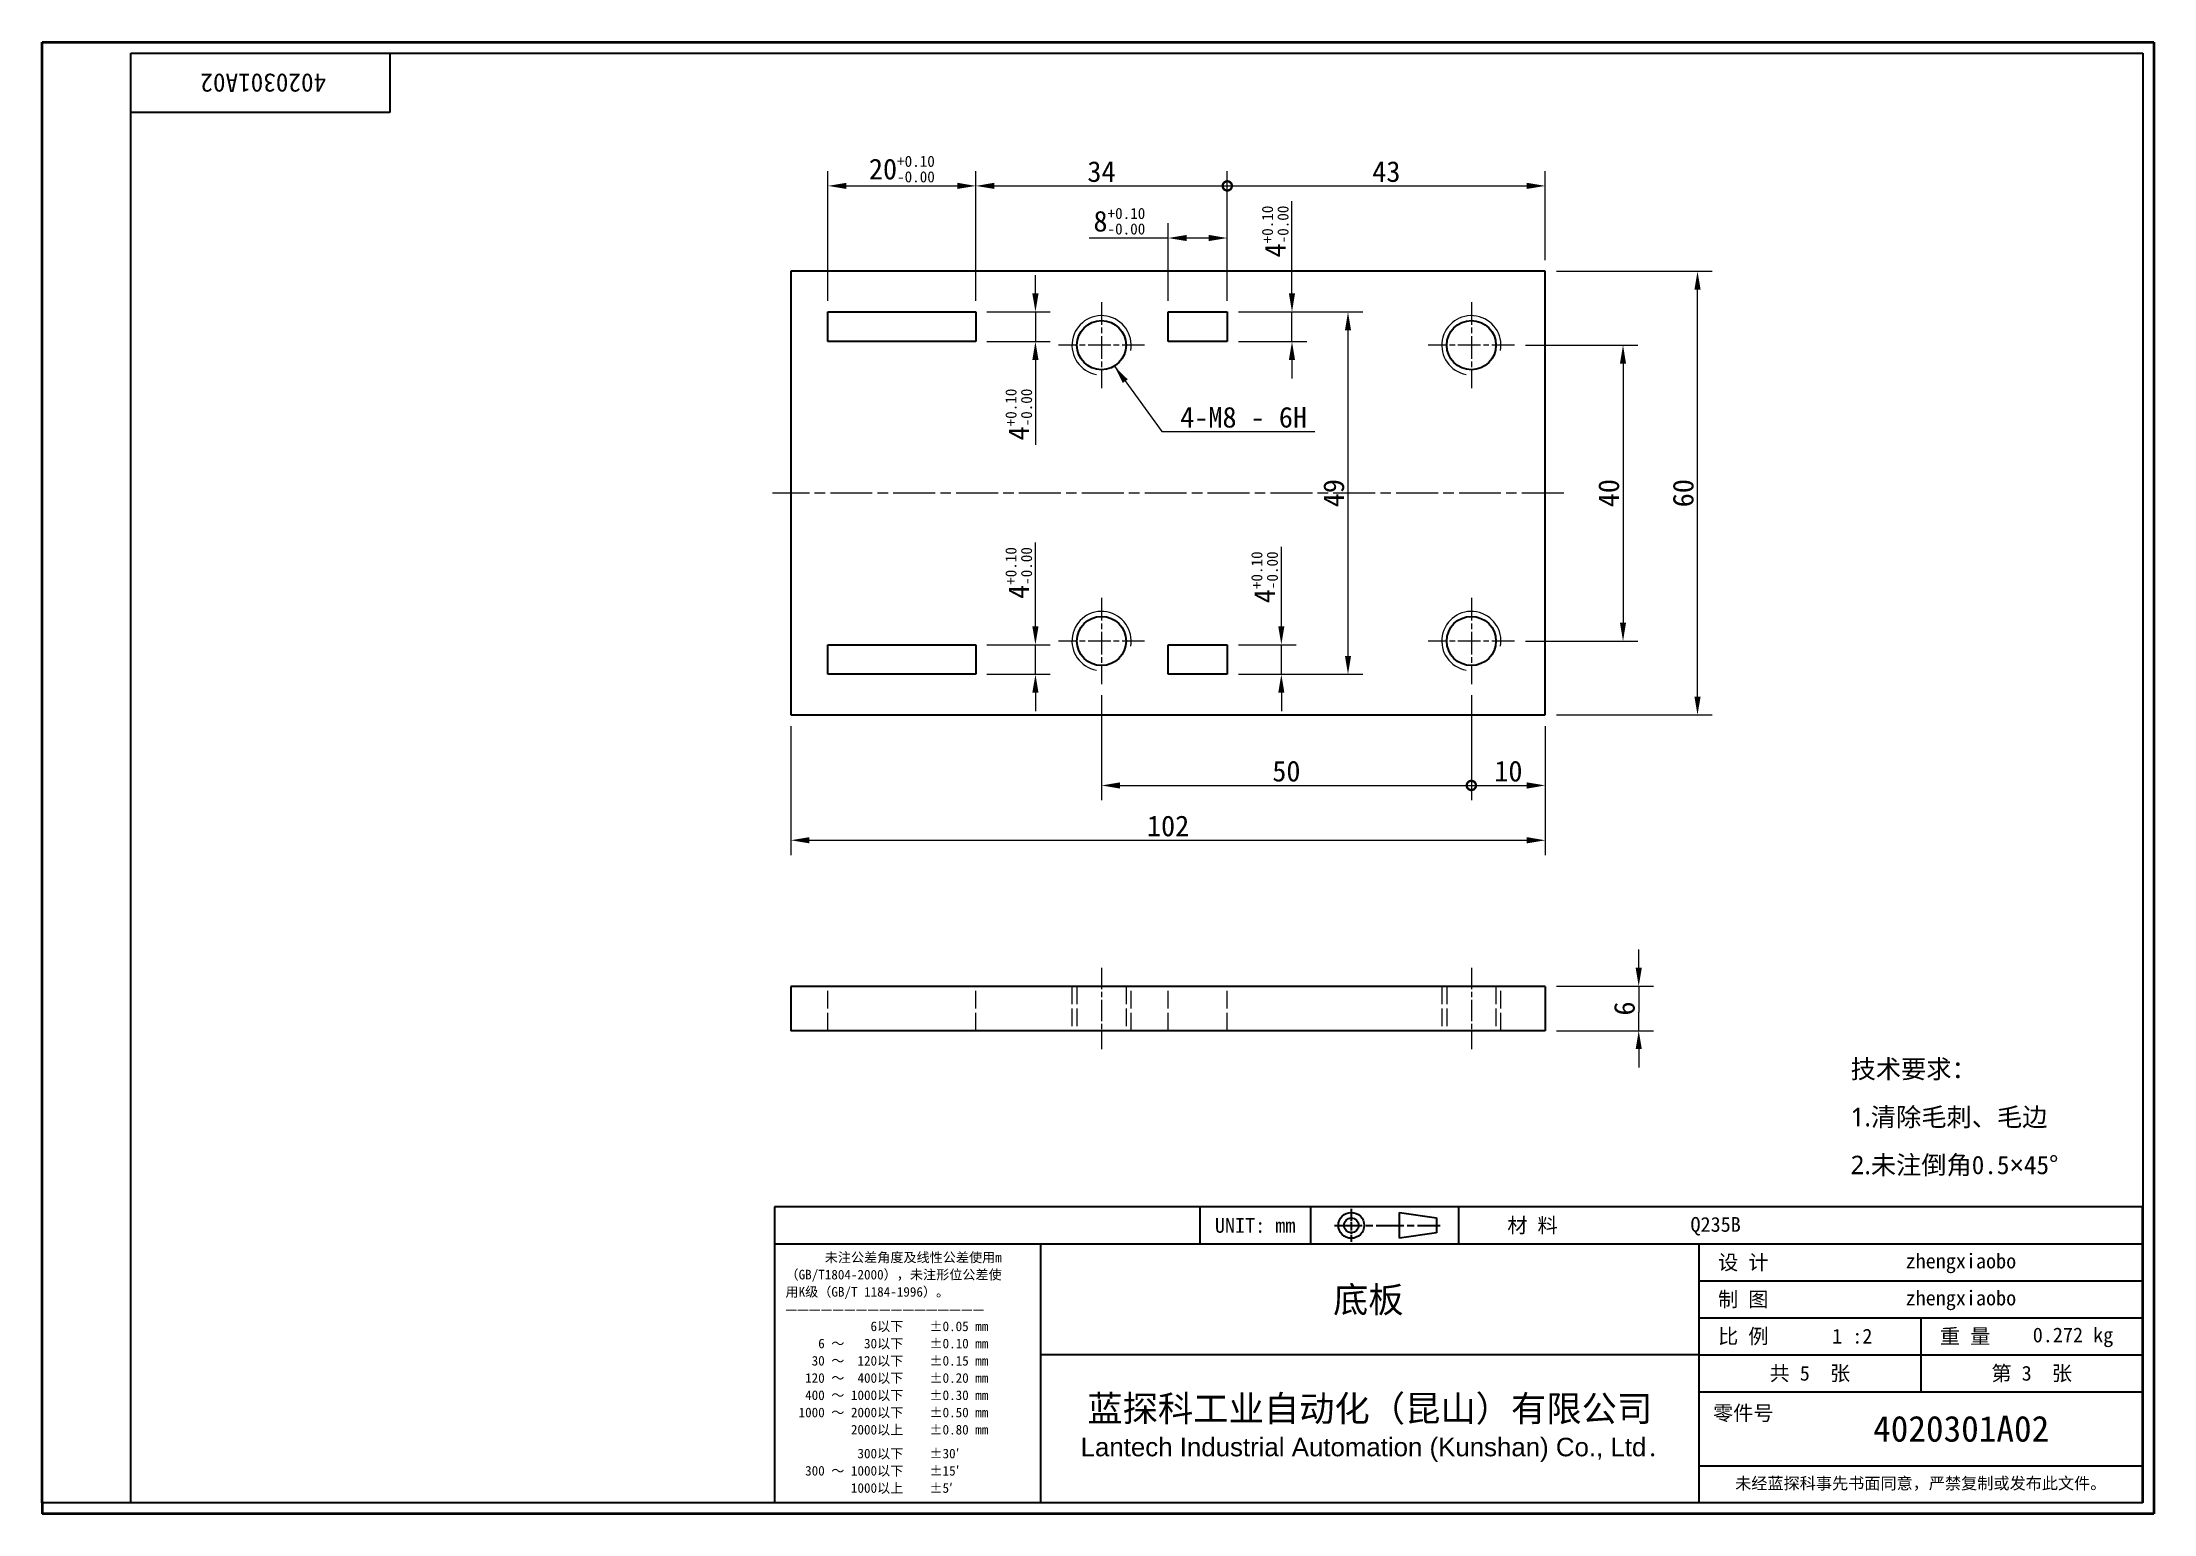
# Model space of a CAD drawing. Header units: millimetres. Extents: x 6 to 292, y 5 to 205.
import ezdxf
from ezdxf.enums import TextEntityAlignment as Align

# ---------------------------------------------------------------- set-up
doc = ezdxf.new("R2010")
doc.units = ezdxf.units.MM
doc.linetypes.add('CHAIN', pattern=[0.3543, 0.2362, -0.0295, 0.0591, -0.0295])
doc.linetypes.add('DASHED', pattern=[0.2067, 0.1654, -0.0413])
for name, color, linetype, lineweight in [('1', 7, 'Continuous', 18), ('可见 (ISO)', 7, 'Continuous', 25), ('可见窄的 (ISO)', 7, 'Continuous', 18), ('图框 (ISO)', 7, 'Continuous', 35), ('标题 (ISO)', 7, 'Continuous', 25)]:
    doc.layers.add(name, color=color, linetype=linetype, lineweight=lineweight)
for name, color, linetype, lineweight, true_color in [('中心标记 (ISO)', 1, 'CHAIN', 18, 0xff0000), ('中心线 (ISO)', 1, 'CHAIN', 18, 0xff0000), ('尺寸 (ISO)', 7, 'Continuous', 18, 0x008000), ('符号 (ISO)', 7, 'Continuous', 18, 0x008000), ('隐藏 (ISO)', 5, 'DASHED', 18, 0x0000ff)]:
    doc.layers.add(name, color=color, linetype=linetype, lineweight=lineweight, true_color=true_color)
doc.styles.add('文本样式164', font='SimSun.ttf')
doc.styles.add('文本样式165', font='SimSun.ttf')
doc.styles.add('文本样式74', font='SimSun.ttf')
doc.styles.add('最新国标', font='simfang.ttf')
doc.styles.add('注释文本 (ISO)', font='simfang.ttf')
doc.dimstyles.new('默认 (GB)', dxfattribs={"dimtxt": 2.8, "dimasz": 2.5, "dimexe": 2, "dimexo": 1.5, "dimgap": 0.5, "dimtad": 1, "dimtoh": 1, "dimdsep": 46, "dimtxsty": '最新国标', "dimcen": 0.09, "dimdle": 10, "dimclrd": 256, "dimclre": 256, "dimclrt": 256, "dimaunit": 1, "dimadec": 3, "dimazin": 2, "dimtfac": 0.535714, "dimtmove": 0, "dimatfit": 3, "dimfxl": 0, "dimtolj": 1, "dimtzin": 0, "dimlwd": -1, "dimlwe": -1, "dimarcsym": 0})
doc.dimstyles.new('默认 (GB)$7', dxfattribs={"dimtxt": 2.8, "dimasz": 2.5, "dimexe": 2, "dimexo": 1.5, "dimgap": 0.5, "dimtad": 1, "dimtoh": 1, "dimdsep": 46, "dimtxsty": '最新国标', "dimcen": 0.09, "dimdle": 10, "dimclrd": 256, "dimclre": 256, "dimclrt": 256, "dimaunit": 1, "dimadec": 3, "dimazin": 2, "dimtfac": 0.535714, "dimtmove": 0, "dimatfit": 3, "dimfxl": 0, "dimtolj": 1, "dimtzin": 0, "dimlwd": -1, "dimlwe": -1, "dimarcsym": 0})

# ---------------------------------------------------------------- blocks, each defined once
blk = doc.blocks.new('图框 最新国标')
at = {"layer": '图框 (ISO)'}
for p, q in [((6, 7), (6, 204.5)), ((6, 204.5), (291.5, 204.5)), ((291.5, 204.5), (291.5, 5.5)), ((6, 7), (6, 5.5)), ((6, 7), (6, 5.5)), ((291.5, 5.5), (6, 5.5))]:
    blk.add_line(p, q, dxfattribs=at)
at = {"layer": '图框 (ISO)', "color": 7, "linetype": 'Continuous', "lineweight": 25}
for p, q in [((18, 203), (290, 203)), ((18, 7), (18, 203)), ((18, 203), (290, 203)), ((53, 203), (53, 195)), ((290, 203), (290, 7)), ((290, 203), (290, 7)), ((53, 195), (18, 195)), ((290, 7), (6, 7)), ((290, 7), (18, 7))]:
    blk.add_line(p, q, dxfattribs=at)
at = {"layer": '图框 (ISO)', "style": '文本样式74'}
blk.add_attdef('零件代号_001', (44.39, 200.25), '', height=2.5, rotation=180, dxfattribs=at)
blk = doc.blocks.new('标题栏 最新国标')
at = {"layer": '标题 (ISO)'}
for p, q in [((381.98, -183.84), (196.98, -183.84)), ((196.98, -183.84), (196.98, -223.84)), ((254.48, -183.84), (254.48, -188.84)), ((269.48, -183.84), (269.48, -188.84)), ((281.48, -188.09), (281.48, -184.59)), ((281.48, -184.59), (286.48, -185.34)), ((286.48, -185.34), (286.48, -187.34)), ((289.48, -183.84), (289.48, -188.84)), ((381.98, -223.84), (381.98, -183.84)), ((383.48, -183.84), (383.48, -225.34)), ((286.48, -187.34), (281.48, -188.09)), ((196.98, -188.84), (381.98, -188.84)), ((232.98, -188.84), (232.98, -223.84)), ((321.98, -188.84), (321.98, -223.84)), ((321.98, -193.84), (381.98, -193.84)), ((321.98, -198.84), (381.98, -198.84)), ((351.98, -198.84), (351.98, -208.84)), ((321.98, -203.84), (232.98, -203.84)), ((321.98, -203.84), (381.98, -203.84)), ((321.98, -208.84), (381.98, -208.84)), ((321.98, -218.84), (381.98, -218.84)), ((196.98, -223.84), (381.98, -223.84)), ((383.48, -225.34), (196.98, -225.34))]:
    blk.add_line(p, q, dxfattribs=at)
at = {"layer": '标题 (ISO)', "linetype": 'CHAIN', "ltscale": 5.000333}
blk.add_line((274.98, -184.09), (274.98, -188.59), dxfattribs=at)
at = {"layer": '标题 (ISO)', "linetype": 'CHAIN', "ltscale": 15.834605}
blk.add_line((272.73, -186.34), (286.98, -186.34), dxfattribs=at)
at = {"layer": '标题 (ISO)'}
for radius in [1.75, 1]:
    blk.add_circle((274.98, -186.34), radius, dxfattribs=at)
at = {"layer": '1', "style": '文本样式164'}
for s, p in [('UNIT: mm', (261.98, -186.34)), ('材 料', (299.48, -186.34)), ('设 计', (327.98, -191.34)), ('制 图', (327.98, -196.34)), ('比 例', (327.98, -201.34)), ('重 量', (357.98, -201.34)), ('共 5  张', (336.98, -206.34)), ('第 3  张', (366.98, -206.34))]:
    blk.add_text(s, height=2, dxfattribs=at).set_placement(p, align=Align.MIDDLE_CENTER)
at = {"layer": '标题 (ISO)', "char_height": 2, "style": '注释文本 (ISO)'}
for s, insert, attachment_point, line_spacing_factor in [('{\\fSimSun|b0|i0|c134|p2;\\H0.65x;      未注公差角度及线性公差使用m\\P（GB/T1804-2000），未注形位公差使\\P用K级（GB/T 1184-1996）。\\P—————————————————\\P             6以下    ±0.05 mm\\P     6 ～   30以下    ±0.10 mm\\P    30 ～  120以下    ±0.15 mm\\P   120 ～  400以下    ±0.20 mm\\P   400 ～ 1000以下    ±0.30 mm\\P  1000 ～ 2000以下    ±0.50 mm\\P          2000以上    ±0.80 mm\\P\\H0.38462x;\\P\\H2.6x;           300以下    ±30′\\P   300 ～ 1000以下    ±15′\\P          1000以上    ±5′}', (198.48, -206.34), 4, 1.075116), ('{\\fMicrosoft YaHei|b0|i0|c134|p34;\\H1.75x;蓝探科工业自动化（昆山）有限公司\\P\\fArial|b0|i0|c0|p34;\\H0.71429x;Lantech Industrial Automation (Kunshan) Co., Ltd\\fFangSong|b0|i0|c134|p49;.\\H1.15195x; }', (277.48, -213.84), 5, 0.978695)]:
    blk.add_mtext(s, dxfattribs=dict(at, insert=insert, attachment_point=attachment_point, line_spacing_factor=line_spacing_factor))
at = {"layer": '标题 (ISO)', "attachment_point": 5, "style": '注释文本 (ISO)'}
for s, insert, char_height in [('\\fFangSong|b0|i0;零件号', (327.98, -211.84), 2), ('\\fSimSun|b0|i0;{\\H1.6000;未经蓝探科事先书面同意，严禁复制或发布此文件。}', (351.98, -221.34), 1.6)]:
    blk.add_mtext(s, dxfattribs=dict(at, insert=insert, char_height=char_height))
at = {"layer": '标题 (ISO)'}
for tag, p, height, style in [('材料_001', (320.84, -187.21), 2, '注释文本 (ISO)'), ('设计人_001', (349.92, -192.16), 2, '注释文本 (ISO)'), ('库存编号_001', (272.51, -198.13), 3.5, '文本样式165'), ('设计人_001', (349.92, -197.16), 2, '注释文本 (ISO)'), ('视图比例_001', (339.99, -202.33), 2, '注释文本 (ISO)'), ('质量\\P3;_001', (367.12, -202.16), 2, '注释文本 (ISO)'), ('零件代号_001', (345.54, -215.59), 3.5, '文本样式165')]:
    blk.add_attdef(tag, p, '', height=height, dxfattribs=dict(at, style=style))
blk = doc.blocks.new('_DotSmall')
at = {"color": 0, "linetype": 'ByBlock', "const_width": 0.5}
blk.add_lwpolyline([(-0.0625, 0, 1), (0.0625, 0, 1)], format="xyb", close=True, dxfattribs=at)
blk = doc.blocks.new('*D5')
at = {"layer": 'Defpoints', "color": 0, "transparency": 16777216}
for p in [(209.23, 185.07), (209.23, 173.52), (166.23, 168.02)]:
    blk.add_point(p, dxfattribs=at)
at = {"layer": '尺寸 (ISO)', "color": 116, "true_color": 0x00803f, "transparency": 16777216}
for p, q in [((166.23, 169.52), (166.23, 187.07)), ((209.23, 175.02), (209.23, 187.07)), ((166.23, 185.07), (206.73, 185.07))]:
    blk.add_line(p, q, dxfattribs=at)
blk.add_solid([(206.73, 185.49), (206.73, 184.66), (209.23, 185.07)], dxfattribs=at)
at = {"layer": '尺寸 (ISO)', "color": 116, "true_color": 0x00803f, "transparency": 16777216, "xscale": 2.5, "yscale": 2.5, "zscale": 2.5, "rotation": 180}
blk.add_blockref('_DotSmall', (166.23, 185.07), dxfattribs=at)
at = {"layer": '尺寸 (ISO)', "transparency": 16777216, "insert": (187.74, 186.99), "char_height": 2.8, "attachment_point": 5, "style": '最新国标'}
blk.add_mtext('\\A1;43', dxfattribs=at)
blk = doc.blocks.new('*D7')
at = {"layer": 'Defpoints', "color": 0, "transparency": 16777216}
for p in [(166.23, 185.07), (132.23, 168.02), (166.23, 168.02)]:
    blk.add_point(p, dxfattribs=at)
at = {"layer": '尺寸 (ISO)', "color": 116, "true_color": 0x00803f, "transparency": 16777216}
for p, q in [((132.23, 169.52), (132.23, 187.07)), ((166.23, 169.52), (166.23, 187.07)), ((134.73, 185.07), (166.23, 185.07))]:
    blk.add_line(p, q, dxfattribs=at)
blk.add_solid([(134.73, 185.49), (134.73, 184.66), (132.23, 185.07)], dxfattribs=at)
at = {"layer": '尺寸 (ISO)', "color": 116, "true_color": 0x00803f, "transparency": 16777216, "xscale": 2.5, "yscale": 2.5, "zscale": 2.5}
blk.add_blockref('_DotSmall', (166.23, 185.07), dxfattribs=at)
at = {"layer": '尺寸 (ISO)', "transparency": 16777216, "insert": (149.22, 186.99), "char_height": 2.8, "attachment_point": 5, "style": '最新国标'}
blk.add_mtext('\\A1;34', dxfattribs=at)
blk = doc.blocks.new('*D8')
at = {"layer": 'Defpoints', "color": 0, "transparency": 16777216}
for p in [(166.23, 178.02), (158.23, 168.02), (166.23, 168.02)]:
    blk.add_point(p, dxfattribs=at)
at = {"layer": '尺寸 (ISO)', "color": 116, "true_color": 0x00803f, "transparency": 16777216}
for p, q in [((158.23, 169.52), (158.23, 180.02)), ((166.23, 169.52), (166.23, 180.02)), ((158.23, 178.02), (147.54, 178.02)), ((163.73, 178.02), (160.73, 178.02))]:
    blk.add_line(p, q, dxfattribs=at)
for points in [[(160.73, 178.44), (160.73, 177.61), (158.23, 178.02)], [(163.73, 178.44), (163.73, 177.61), (166.23, 178.02)]]:
    blk.add_solid(points, dxfattribs=at)
at = {"layer": '尺寸 (ISO)', "transparency": 16777216, "insert": (151.64, 180.3), "char_height": 2.8, "attachment_point": 5, "style": '最新国标'}
blk.add_mtext('\\A1;8{\\H1.5;\\S+0.10^ -0.00;}', dxfattribs=at)
blk = doc.blocks.new('*D9')
at = {"layer": 'Defpoints', "color": 0, "transparency": 16777216}
for p in [(132.23, 185.07), (112.23, 168.02), (132.23, 168.02)]:
    blk.add_point(p, dxfattribs=at)
at = {"layer": '尺寸 (ISO)', "color": 116, "true_color": 0x00803f, "transparency": 16777216}
for p, q in [((112.23, 169.52), (112.23, 187.07)), ((132.23, 169.52), (132.23, 187.07)), ((114.73, 185.07), (129.73, 185.07))]:
    blk.add_line(p, q, dxfattribs=at)
for points in [[(114.73, 185.49), (114.73, 184.66), (112.23, 185.07)], [(129.73, 185.49), (129.73, 184.66), (132.23, 185.07)]]:
    blk.add_solid(points, dxfattribs=at)
at = {"layer": '尺寸 (ISO)', "transparency": 16777216, "insert": (122.23, 187.35), "char_height": 2.8, "attachment_point": 5, "style": '最新国标'}
blk.add_mtext('\\A1;20{\\H1.5;\\S+0.10^ -0.00;}', dxfattribs=at)
blk = doc.blocks.new('*D10')
at = {"layer": 'Defpoints', "color": 0, "transparency": 16777216}
for p in [(149.23, 117.7), (199.23, 117.7), (199.23, 103.99)]:
    blk.add_point(p, dxfattribs=at)
at = {"layer": '尺寸 (ISO)', "color": 116, "true_color": 0x00803f, "transparency": 16777216}
for p, q in [((149.23, 116.2), (149.23, 101.99)), ((199.23, 116.2), (199.23, 101.99)), ((151.73, 103.99), (199.23, 103.99))]:
    blk.add_line(p, q, dxfattribs=at)
blk.add_solid([(151.73, 104.41), (151.73, 103.57), (149.23, 103.99)], dxfattribs=at)
at = {"layer": '尺寸 (ISO)', "color": 116, "true_color": 0x00803f, "transparency": 16777216, "xscale": 2.5, "yscale": 2.5, "zscale": 2.5}
blk.add_blockref('_DotSmall', (199.23, 103.99), dxfattribs=at)
at = {"layer": '尺寸 (ISO)', "transparency": 16777216, "insert": (174.22, 105.91), "char_height": 2.8, "attachment_point": 5, "style": '最新国标'}
blk.add_mtext('\\A1;50', dxfattribs=at)
blk = doc.blocks.new('*D11')
at = {"layer": 'Defpoints', "color": 0, "transparency": 16777216}
for p in [(199.23, 117.7), (209.23, 113.52), (209.23, 103.99)]:
    blk.add_point(p, dxfattribs=at)
at = {"layer": '尺寸 (ISO)', "color": 116, "true_color": 0x00803f, "transparency": 16777216}
for p, q in [((199.23, 116.2), (199.23, 101.99)), ((209.23, 112.02), (209.23, 101.99)), ((199.23, 103.99), (206.73, 103.99))]:
    blk.add_line(p, q, dxfattribs=at)
blk.add_solid([(206.73, 104.41), (206.73, 103.57), (209.23, 103.99)], dxfattribs=at)
at = {"layer": '尺寸 (ISO)', "color": 116, "true_color": 0x00803f, "transparency": 16777216, "xscale": 2.5, "yscale": 2.5, "zscale": 2.5, "rotation": 180}
blk.add_blockref('_DotSmall', (199.23, 103.99), dxfattribs=at)
at = {"layer": '尺寸 (ISO)', "transparency": 16777216, "insert": (204.24, 105.91), "char_height": 2.8, "attachment_point": 5, "style": '最新国标'}
blk.add_mtext('\\A1;10', dxfattribs=at)
blk = doc.blocks.new('*D12')
at = {"layer": 'Defpoints', "color": 0, "transparency": 16777216}
for p in [(205.06, 163.52), (205.06, 123.52), (219.74, 123.52)]:
    blk.add_point(p, dxfattribs=at)
at = {"layer": '尺寸 (ISO)', "color": 116, "true_color": 0x00803f, "transparency": 16777216}
for p, q in [((206.56, 163.52), (221.74, 163.52)), ((219.74, 161.02), (219.74, 126.02)), ((206.56, 123.52), (221.74, 123.52))]:
    blk.add_line(p, q, dxfattribs=at)
for points in [[(219.32, 161.02), (220.15, 161.02), (219.74, 163.52)], [(219.32, 126.02), (220.15, 126.02), (219.74, 123.52)]]:
    blk.add_solid(points, dxfattribs=at)
at = {"layer": '尺寸 (ISO)', "transparency": 16777216, "insert": (217.82, 143.52), "char_height": 2.8, "attachment_point": 5, "rotation": 90, "style": '最新国标'}
blk.add_mtext('\\A1;40', dxfattribs=at)
blk = doc.blocks.new('*D13')
at = {"layer": 'Defpoints', "color": 0, "transparency": 16777216}
for p in [(209.23, 173.52), (229.81, 173.52), (209.23, 113.52)]:
    blk.add_point(p, dxfattribs=at)
at = {"layer": '尺寸 (ISO)', "color": 116, "true_color": 0x00803f, "transparency": 16777216}
for p, q in [((210.73, 173.52), (231.81, 173.52)), ((229.81, 116.02), (229.81, 171.02)), ((210.73, 113.52), (231.81, 113.52))]:
    blk.add_line(p, q, dxfattribs=at)
for points in [[(229.39, 171.02), (230.23, 171.02), (229.81, 173.52)], [(229.39, 116.02), (230.23, 116.02), (229.81, 113.52)]]:
    blk.add_solid(points, dxfattribs=at)
at = {"layer": '尺寸 (ISO)', "transparency": 16777216, "insert": (227.89, 143.52), "char_height": 2.8, "attachment_point": 5, "rotation": 90, "style": '最新国标'}
blk.add_mtext('\\A1;60', dxfattribs=at)
blk = doc.blocks.new('*D14')
at = {"layer": 'Defpoints', "color": 0, "transparency": 16777216}
for p in [(107.23, 113.52), (209.23, 113.52), (209.23, 96.58)]:
    blk.add_point(p, dxfattribs=at)
at = {"layer": '尺寸 (ISO)', "color": 116, "true_color": 0x00803f, "transparency": 16777216}
for p, q in [((107.23, 112.02), (107.23, 94.58)), ((209.23, 112.02), (209.23, 94.58)), ((109.73, 96.58), (206.73, 96.58))]:
    blk.add_line(p, q, dxfattribs=at)
for points in [[(109.73, 97), (109.73, 96.16), (107.23, 96.58)], [(206.73, 97), (206.73, 96.16), (209.23, 96.58)]]:
    blk.add_solid(points, dxfattribs=at)
at = {"layer": '尺寸 (ISO)', "transparency": 16777216, "insert": (158.23, 98.5), "char_height": 2.8, "attachment_point": 5, "style": '最新国标'}
blk.add_mtext('\\A1;102', dxfattribs=at)
blk = doc.blocks.new('*D15')
at = {"layer": 'Defpoints', "color": 0, "transparency": 16777216}
for p in [(209.23, 76.83), (209.23, 70.83), (221.86, 70.83)]:
    blk.add_point(p, dxfattribs=at)
at = {"layer": '尺寸 (ISO)', "color": 116, "true_color": 0x00803f, "transparency": 16777216}
for p, q in [((221.86, 79.33), (221.86, 81.83)), ((210.73, 76.83), (223.86, 76.83)), ((221.86, 76.83), (221.86, 74.33)), ((221.86, 74.33), (221.86, 73.33)), ((221.86, 70.83), (221.86, 73.33)), ((210.73, 70.83), (223.86, 70.83)), ((221.86, 68.33), (221.86, 65.83))]:
    blk.add_line(p, q, dxfattribs=at)
for points in [[(221.44, 79.33), (222.28, 79.33), (221.86, 76.83)], [(221.44, 68.33), (222.28, 68.33), (221.86, 70.83)]]:
    blk.add_solid(points, dxfattribs=at)
at = {"layer": '尺寸 (ISO)', "transparency": 16777216, "insert": (219.94, 73.83), "char_height": 2.8, "attachment_point": 5, "rotation": 90, "style": '最新国标'}
blk.add_mtext('\\A1;6', dxfattribs=at)
blk = doc.blocks.new('*D16')
at = {"layer": 'Defpoints', "color": 0, "transparency": 16777216}
for p in [(166.23, 168.02), (166.23, 119.02), (182.55, 119.02)]:
    blk.add_point(p, dxfattribs=at)
at = {"layer": '尺寸 (ISO)', "color": 116, "true_color": 0x00803f, "transparency": 16777216}
for p, q in [((167.73, 168.02), (184.55, 168.02)), ((182.55, 165.52), (182.55, 121.52)), ((167.73, 119.02), (184.55, 119.02))]:
    blk.add_line(p, q, dxfattribs=at)
for points in [[(182.14, 165.52), (182.97, 165.52), (182.55, 168.02)], [(182.14, 121.52), (182.97, 121.52), (182.55, 119.02)]]:
    blk.add_solid(points, dxfattribs=at)
at = {"layer": '尺寸 (ISO)', "transparency": 16777216, "insert": (180.64, 143.52), "char_height": 2.8, "attachment_point": 5, "rotation": 90, "style": '最新国标'}
blk.add_mtext('\\A1;49', dxfattribs=at)
blk = doc.blocks.new('*D17')
at = {"layer": 'Defpoints', "color": 0, "transparency": 16777216}
for p in [(166.23, 168.02), (166.23, 164.02), (174.98, 164.02)]:
    blk.add_point(p, dxfattribs=at)
at = {"layer": '尺寸 (ISO)', "color": 116, "true_color": 0x00803f, "transparency": 16777216}
for p, q in [((174.98, 170.52), (174.98, 183.01)), ((167.73, 168.02), (176.98, 168.02)), ((174.98, 164.02), (174.98, 168.02)), ((167.73, 164.02), (176.98, 164.02)), ((174.98, 161.52), (174.98, 159.02))]:
    blk.add_line(p, q, dxfattribs=at)
for points in [[(174.56, 170.52), (175.39, 170.52), (174.98, 168.02)], [(174.56, 161.52), (175.39, 161.52), (174.98, 164.02)]]:
    blk.add_solid(points, dxfattribs=at)
at = {"layer": '尺寸 (ISO)', "transparency": 16777216, "insert": (172.71, 178.9), "char_height": 2.8, "attachment_point": 5, "rotation": 90, "style": '最新国标'}
blk.add_mtext('\\A1;4{\\H1.5;\\S+0.10^ -0.00;}', dxfattribs=at)
blk = doc.blocks.new('*D18')
at = {"layer": 'Defpoints', "color": 0, "transparency": 16777216}
for p in [(166.23, 123.02), (166.23, 119.02), (173.54, 119.02)]:
    blk.add_point(p, dxfattribs=at)
at = {"layer": '尺寸 (ISO)', "color": 116, "true_color": 0x00803f, "transparency": 16777216}
for p, q in [((173.54, 125.52), (173.54, 136.25)), ((167.73, 123.02), (175.54, 123.02)), ((173.54, 119.02), (173.54, 123.02)), ((167.73, 119.02), (175.54, 119.02)), ((173.54, 116.52), (173.54, 114.02))]:
    blk.add_line(p, q, dxfattribs=at)
for points in [[(173.12, 125.52), (173.95, 125.52), (173.54, 123.02)], [(173.12, 116.52), (173.95, 116.52), (173.54, 119.02)]]:
    blk.add_solid(points, dxfattribs=at)
at = {"layer": '尺寸 (ISO)', "transparency": 16777216, "insert": (171.27, 132.14), "char_height": 2.8, "attachment_point": 5, "rotation": 90, "style": '最新国标'}
blk.add_mtext('\\A1;4{\\H1.5;\\S+0.10^ -0.00;}', dxfattribs=at)
blk = doc.blocks.new('*D19')
at = {"layer": 'Defpoints', "color": 0, "transparency": 16777216}
for p in [(132.23, 168.02), (132.23, 164.02), (140.29, 164.02)]:
    blk.add_point(p, dxfattribs=at)
at = {"layer": '尺寸 (ISO)', "color": 116, "true_color": 0x00803f, "transparency": 16777216}
for p, q in [((140.29, 170.52), (140.29, 173.02)), ((133.73, 168.02), (142.29, 168.02)), ((140.29, 168.02), (140.29, 164.02)), ((133.73, 164.02), (142.29, 164.02)), ((140.29, 161.52), (140.29, 150.04))]:
    blk.add_line(p, q, dxfattribs=at)
for points in [[(139.87, 170.52), (140.71, 170.52), (140.29, 168.02)], [(139.87, 161.52), (140.71, 161.52), (140.29, 164.02)]]:
    blk.add_solid(points, dxfattribs=at)
at = {"layer": '尺寸 (ISO)', "transparency": 16777216, "insert": (138.03, 154.15), "char_height": 2.8, "attachment_point": 5, "rotation": 90, "style": '最新国标'}
blk.add_mtext('\\A1;4{\\H1.5;\\S+0.10^ -0.00;}', dxfattribs=at)
blk = doc.blocks.new('*D20')
at = {"layer": 'Defpoints', "color": 0, "transparency": 16777216}
for p in [(132.23, 123.02), (132.23, 119.02), (140.29, 119.02)]:
    blk.add_point(p, dxfattribs=at)
at = {"layer": '尺寸 (ISO)', "color": 116, "true_color": 0x00803f, "transparency": 16777216}
for p, q in [((140.29, 125.52), (140.29, 136.84)), ((133.73, 123.02), (142.29, 123.02)), ((140.29, 119.02), (140.29, 123.02)), ((133.73, 119.02), (142.29, 119.02)), ((140.29, 116.52), (140.29, 114.02))]:
    blk.add_line(p, q, dxfattribs=at)
for points in [[(139.87, 125.52), (140.71, 125.52), (140.29, 123.02)], [(139.87, 116.52), (140.71, 116.52), (140.29, 119.02)]]:
    blk.add_solid(points, dxfattribs=at)
at = {"layer": '尺寸 (ISO)', "transparency": 16777216, "insert": (138.03, 132.72), "char_height": 2.8, "attachment_point": 5, "rotation": 90, "style": '最新国标'}
blk.add_mtext('\\A1;4{\\H1.5;\\S+0.10^ -0.00;}', dxfattribs=at)

msp = doc.modelspace()

# ---------------------------------------------------------------- linework, layer by layer
at = {"layer": '中心标记 (ISO)', "ltscale": 12.942133}
for p, q in [((149.232, 169.348), (149.232, 157.701)), ((199.232, 169.348), (199.232, 157.701)), ((155.055, 163.525), (143.408, 163.525)), ((205.055, 163.525), (193.408, 163.525)), ((149.232, 129.348), (149.232, 117.701)), ((199.232, 129.348), (199.232, 117.701)), ((155.055, 123.525), (143.408, 123.525)), ((205.055, 123.525), (193.408, 123.525))]:
    msp.add_line(p, q, dxfattribs=at)
at = {"layer": '中心线 (ISO)', "ltscale": 23.990969}
msp.add_line((211.732, 143.525), (104.732, 143.525), dxfattribs=at)
at = {"layer": '中心线 (ISO)', "ltscale": 12.223182}
for p, q in [((149.232, 79.326), (149.232, 68.326)), ((199.232, 79.326), (199.232, 68.326))]:
    msp.add_line(p, q, dxfattribs=at)
at = {"layer": '可见 (ISO)'}
for p, q in [((107.232, 173.525), (107.232, 113.525)), ((209.232, 173.525), (107.232, 173.525)), ((209.232, 113.525), (209.232, 173.525)), ((112.232, 168.025), (132.232, 168.025)), ((112.232, 164.025), (112.232, 168.025)), ((132.232, 168.025), (132.232, 164.025)), ((158.232, 168.025), (166.232, 168.025)), ((158.232, 164.025), (158.232, 168.025)), ((166.232, 168.025), (166.232, 164.025)), ((132.232, 164.025), (112.232, 164.025)), ((166.232, 164.025), (158.232, 164.025)), ((112.232, 123.025), (132.232, 123.025)), ((112.232, 119.025), (112.232, 123.025)), ((132.232, 123.025), (132.232, 119.025)), ((158.232, 123.025), (166.232, 123.025)), ((158.232, 119.025), (158.232, 123.025)), ((166.232, 123.025), (166.232, 119.025)), ((132.232, 119.025), (112.232, 119.025)), ((166.232, 119.025), (158.232, 119.025)), ((107.232, 113.525), (209.232, 113.525)), ((107.232, 76.826), (107.232, 70.826)), ((209.232, 76.826), (107.232, 76.826)), ((209.232, 76.826), (209.232, 70.826)), ((209.232, 70.826), (107.232, 70.826))]:
    msp.add_line(p, q, dxfattribs=at)
for centre in [(149.232, 163.525), (199.232, 163.525), (149.232, 123.525), (199.232, 123.525)]:
    msp.add_circle(centre, 3.324, dxfattribs=at)
at = {"layer": '可见窄的 (ISO)'}
for centre in [(149.232, 163.525), (199.232, 163.525), (149.232, 123.525), (199.232, 123.525)]:
    msp.add_arc(centre, 4, 350, 260, dxfattribs=at)
at = {"layer": '隐藏 (ISO)', "ltscale": 14.513788}
for p, q in [((112.232, 70.826), (112.232, 76.826)), ((132.232, 70.826), (132.232, 76.826)), ((145.232, 76.826), (145.232, 70.826)), ((145.908, 76.826), (145.908, 70.826)), ((152.555, 76.826), (152.555, 70.826)), ((153.232, 70.826), (153.232, 76.826)), ((158.232, 70.826), (158.232, 76.826)), ((166.232, 70.826), (166.232, 76.826)), ((195.232, 76.826), (195.232, 70.826)), ((195.908, 76.826), (195.908, 70.826)), ((202.555, 76.826), (202.555, 70.826)), ((203.232, 70.826), (203.232, 76.826))]:
    msp.add_line(p, q, dxfattribs=at)

# ---------------------------------------------------------------- block references
msp.add_blockref('图框 最新国标', (0, 0)).add_auto_attribs({'零件代号_001': '4020301A02'})
ref = msp.add_blockref('标题栏 最新国标', (-91.983, 230.844))
ref.add_attrib('零件代号_001', '4020301A02', (253.554, 15.25), dxfattribs={"layer": '标题 (ISO)', "height": 3.5, "style": '文本样式165'})
ref.add_attrib('库存编号_001', '底板', (180.524, 32.711), dxfattribs={"layer": '标题 (ISO)', "height": 3.5, "style": '文本样式165'})
ref.add_attrib('质量\\P3;_001', '0.272 kg', (275.137, 28.683), dxfattribs={"layer": '标题 (ISO)', "height": 2, "style": '注释文本 (ISO)'})
ref.add_attrib('视图比例_001', '1 :2', (248.011, 28.517), dxfattribs={"layer": '标题 (ISO)', "height": 2, "style": '注释文本 (ISO)'})
ref.add_attrib('设计人_001', 'zhengxiaobo', (257.937, 38.683), dxfattribs={"layer": '标题 (ISO)', "height": 2, "style": '注释文本 (ISO)'})
ref.add_attrib('设计人_001', 'zhengxiaobo', (257.937, 33.683), dxfattribs={"layer": '标题 (ISO)', "height": 2, "style": '注释文本 (ISO)'})
ref.add_attrib('材料_001', 'Q235B', (228.86, 43.631), dxfattribs={"layer": '标题 (ISO)', "height": 2, "style": '注释文本 (ISO)'})

# ---------------------------------------------------------------- texts
at = {"layer": '符号 (ISO)'}
for s, insert, char_height, width, attachment_point, line_spacing_factor, style in [('4-M8 - 6H', (159.869, 152.345), 2.8, 19.05179, 7, 0.49, '最新国标'), ('\\f仿宋_GB2312|b0|i0;{\\H2.5000;技术要求：\\P}\\fSegoe UI|b0|i0;{\\H2.5000;1.}\\f仿宋_GB2312|b0|i0;{\\H2.5000;清除毛刺、毛边\\P}\\fSegoe UI|b0|i0;{\\H2.5000;2.}\\f仿宋_GB2312|b0|i0;{\\H2.5000;未注倒角}\\fSimSun|b0|i0;{\\H2.5000;0.5}\\f??|b0|i0;{\\H2.5000;×}\\f仿宋_GB2312|b0|i0;{\\H2.5000;45}\\fSimSun|b0|i0;{\\H2.5000;°}', (250.513, 59.006), 2.5, 34.84648, 4, 1.556318, '注释文本 (ISO)')]:
    msp.add_mtext(s, dxfattribs=dict(at, insert=insert, char_height=char_height, width=width, attachment_point=attachment_point, line_spacing_factor=line_spacing_factor, style=style))

# ---------------------------------------------------------------- dimensions: what is measured, and where the dimension line sits
at = {"layer": '尺寸 (ISO)', "color": 116, "true_color": 0x00803f}
for base, p1, p2, angle, override, picture, middle in [((132.232, 185.072), (112.232, 168.025), (132.232, 168.025), 180, {"dimgap": 0.5, "dimtoh": 0, "dimdec": 2, "dimtol": 1, "dimlim": 0, "dimtp": 0.1, "dimtm": 1e-09, "dimtdec": 2, "dimtofl": 0, "dimatfit": 1}, '*D9', (122.232, 185.072)), ((166.232, 185.072), (132.232, 168.025), (166.232, 168.025), 180, {"dimgap": 0.5, "dimtoh": 0, "dimdec": 2, "dimblk2": 'DotSmall', "dimsah": 1, "dimdle": 0, "dimtol": 0, "dimlim": 0, "dimtp": 0, "dimtm": 0, "dimtdec": 2, "dimtofl": 0, "dimatfit": 1}, '*D7', (149.222, 185.072)), ((209.232, 185.072), (166.232, 168.025), (209.232, 173.525), 180, {"dimgap": 0.5, "dimtoh": 0, "dimdec": 2, "dimblk1": 'DotSmall', "dimsah": 1, "dimdle": 0, "dimtol": 0, "dimlim": 0, "dimtp": 0, "dimtm": 0, "dimtdec": 2, "dimtofl": 0, "dimatfit": 1}, '*D5', (187.742, 185.072)), ((174.976, 164.025), (166.232, 168.025), (166.232, 164.025), 90, {"dimgap": 0.5, "dimtoh": 0, "dimdec": 2, "dimtol": 1, "dimlim": 0, "dimtp": 0.1, "dimtm": 1e-09, "dimtdec": 2, "dimtofl": 1, "dimatfit": 1}, '*D17', (174.976, 178.899)), ((166.232, 178.025), (158.232, 168.025), (166.232, 168.025), 180, {"dimgap": 0.5, "dimtoh": 0, "dimdec": 2, "dimtol": 1, "dimlim": 0, "dimtp": 0.1, "dimtm": 1e-09, "dimtdec": 2, "dimtofl": 0, "dimatfit": 2}, '*D8', (151.635, 178.025)), ((140.29, 164.025), (132.232, 168.025), (132.232, 164.025), 90, {"dimgap": 0.5, "dimtoh": 0, "dimdec": 2, "dimtol": 1, "dimlim": 0, "dimtp": 0.1, "dimtm": 1e-09, "dimtdec": 2, "dimtofl": 1, "dimatfit": 1}, '*D19', (140.29, 154.154)), ((229.81, 173.525), (209.232, 113.525), (209.232, 173.525), 90, {"dimgap": 0.5, "dimtoh": 0, "dimdec": 2, "dimtol": 0, "dimlim": 0, "dimtp": 0, "dimtm": 0, "dimtdec": 2, "dimtofl": 0, "dimatfit": 1}, '*D13', (229.81, 143.525)), ((182.554, 119.025), (166.232, 168.025), (166.232, 119.025), 270, {"dimgap": 0.5, "dimtoh": 0, "dimdec": 2, "dimtol": 0, "dimlim": 0, "dimtp": 0, "dimtm": 0, "dimtdec": 2, "dimtofl": 0, "dimatfit": 1}, '*D16', (182.554, 143.525)), ((219.738, 123.525), (205.055, 163.525), (205.055, 123.525), 90, {"dimgap": 0.5, "dimtoh": 0, "dimdec": 2, "dimtol": 0, "dimlim": 0, "dimtp": 0, "dimtm": 0, "dimtdec": 2, "dimtofl": 0, "dimatfit": 1}, '*D12', (219.738, 143.525)), ((140.29, 119.025), (132.232, 123.025), (132.232, 119.025), 90, {"dimgap": 0.5, "dimtoh": 0, "dimdec": 2, "dimtol": 1, "dimlim": 0, "dimtp": 0.1, "dimtm": 1e-09, "dimtdec": 2, "dimtofl": 1, "dimatfit": 1}, '*D20', (140.29, 132.722)), ((173.537, 119.025), (166.232, 123.025), (166.232, 119.025), 90, {"dimgap": 0.5, "dimtoh": 0, "dimdec": 2, "dimtol": 1, "dimlim": 0, "dimtp": 0.1, "dimtm": 1e-09, "dimtdec": 2, "dimtofl": 1, "dimatfit": 1}, '*D18', (173.537, 132.138)), ((199.232, 103.992), (149.232, 117.701), (199.232, 117.701), 180, {"dimgap": 0.5, "dimtoh": 0, "dimdec": 2, "dimblk2": 'DotSmall', "dimsah": 1, "dimdle": 0, "dimtol": 0, "dimlim": 0, "dimtp": 0, "dimtm": 0, "dimtdec": 2, "dimtofl": 0, "dimatfit": 1}, '*D10', (174.222, 103.992)), ((209.232, 103.992), (199.232, 117.701), (209.232, 113.525), 180, {"dimgap": 0.5, "dimtoh": 0, "dimdec": 2, "dimblk1": 'DotSmall', "dimsah": 1, "dimdle": 0, "dimtol": 0, "dimlim": 0, "dimtp": 0, "dimtm": 0, "dimtdec": 2, "dimtofl": 0, "dimatfit": 1}, '*D11', (204.242, 103.992)), ((209.232, 96.58), (107.232, 113.525), (209.232, 113.525), 180, {"dimgap": 0.5, "dimtoh": 0, "dimdec": 2, "dimtol": 0, "dimlim": 0, "dimtp": 0, "dimtm": 0, "dimtdec": 2, "dimtofl": 0, "dimatfit": 1}, '*D14', (158.232, 96.58)), ((221.859, 70.826), (209.232, 76.826), (209.232, 70.826), 90, {"dimgap": 0.5, "dimtoh": 0, "dimdec": 2, "dimtol": 0, "dimlim": 0, "dimtp": 0, "dimtm": 0, "dimtdec": 2, "dimtofl": 0}, '*D15', (221.859, 73.826))]:
    dim = msp.add_linear_dim(base=base, p1=p1, p2=p2, angle=angle, dimstyle='默认 (GB)', override=override, dxfattribs=at)
    dim.commit()
    dim.dimension.update_dxf_attribs({"geometry": picture, "text_midpoint": middle, "dimtype": 160})

# ---------------------------------------------------------------- leaders
at = {"layer": '符号 (ISO)', "annotation_type": 0, "has_hookline": 1, "hookline_direction": 0, "text_width": 18.208}
msp.add_leader([(150.965, 160.689), (157.369, 151.878), (159.869, 151.878)], dimstyle='默认 (GB)$7', override={"dimgap": 0, "dimtad": 1}, dxfattribs=at)

doc.saveas('drawing.dxf')
